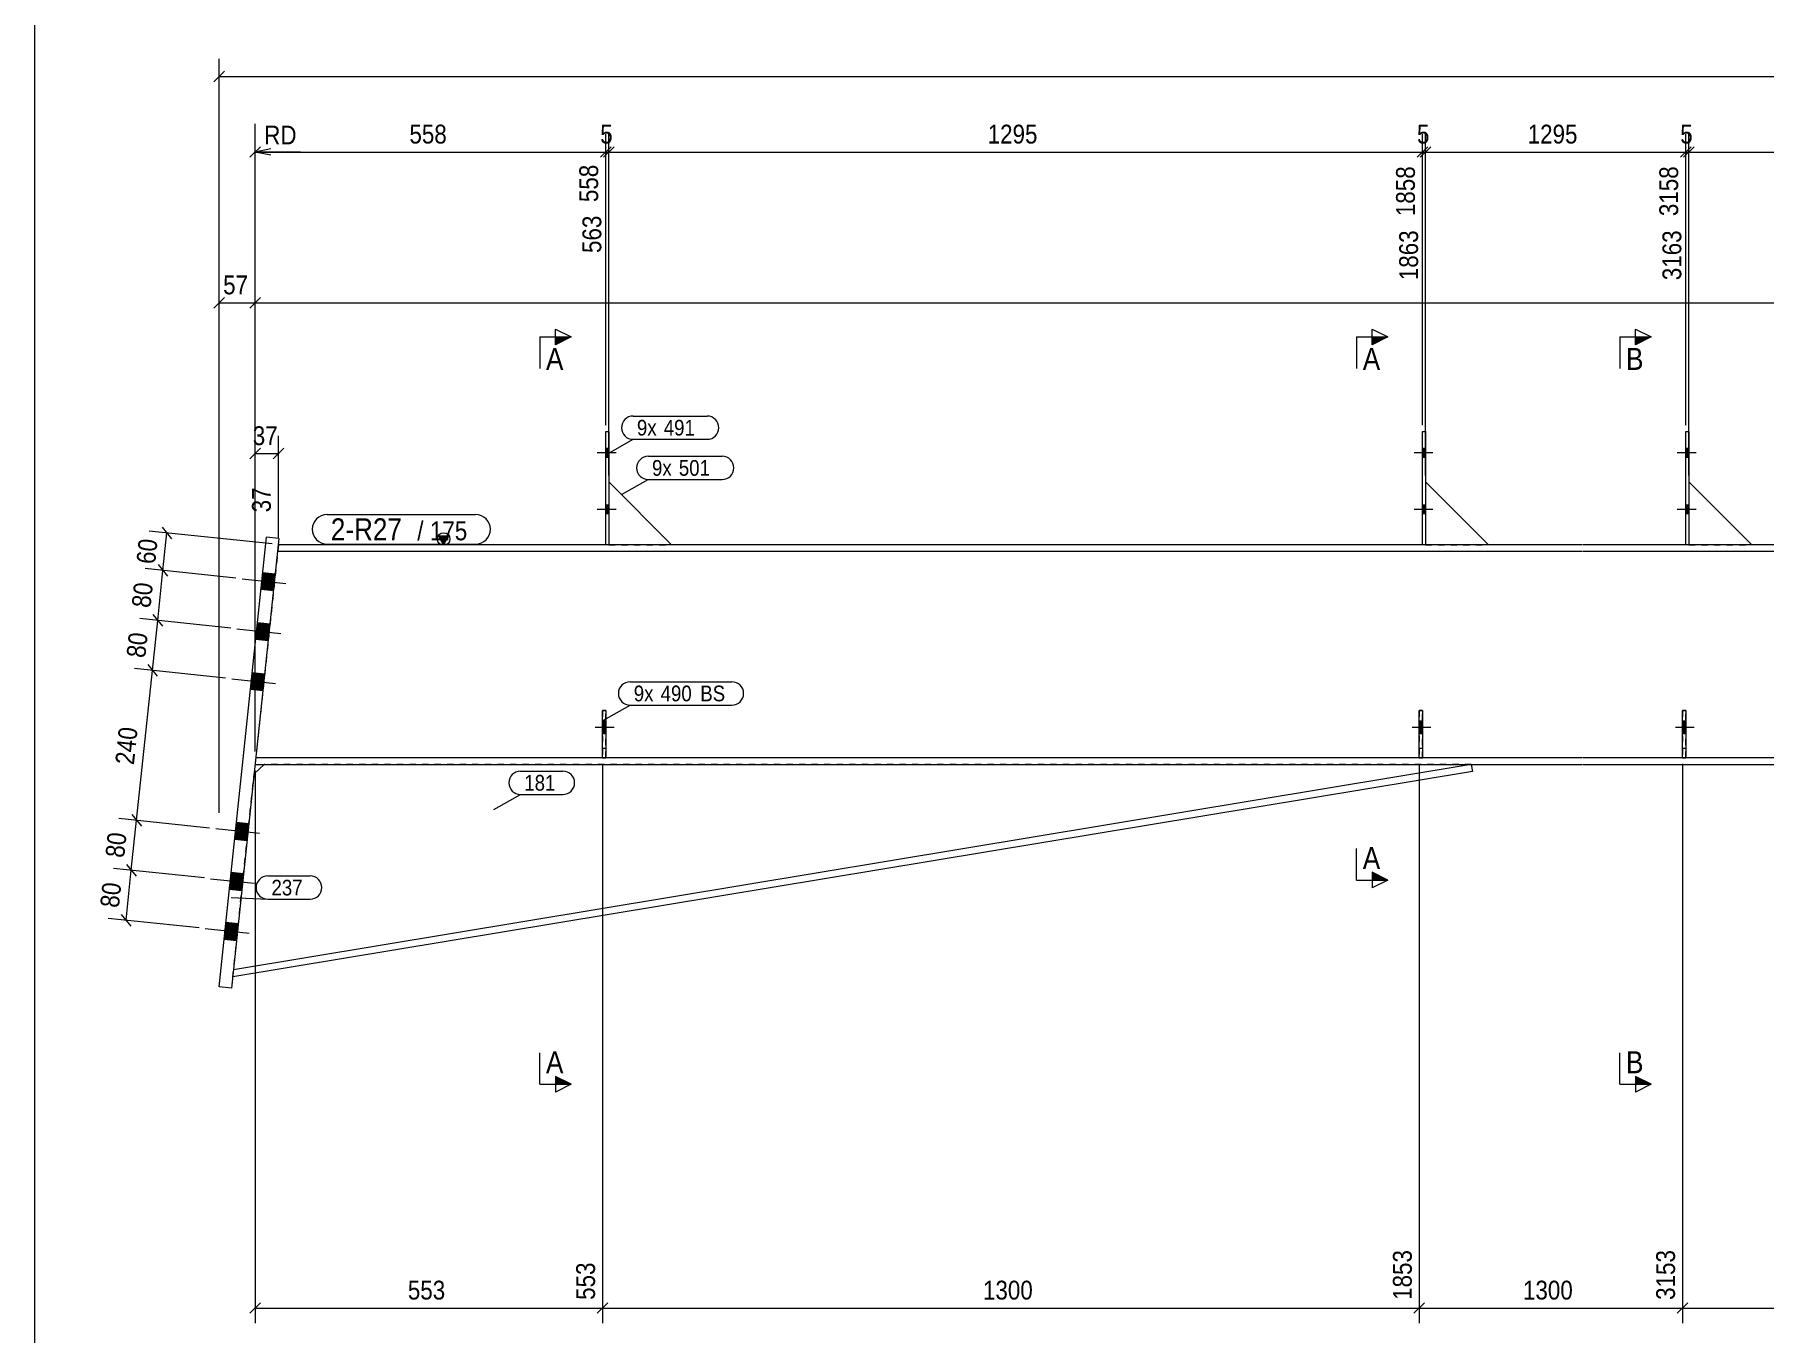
# Model space of a CAD drawing. Header units: millimetres. Extents: x 2 to 825, y 1 to 579.
# Drawn here: x 5 to 280.3, y 195.3 to 402 of the extents above; entities that cross this region are included whole.
import ezdxf

# ---------------------------------------------------------------- set-up
doc = ezdxf.new("R2010")
doc.units = ezdxf.units.MM
for name, pattern in [('XKITLINE00', [0]), ('XKITLINE01', [4, 1, -1, 1, -1]), ('XKITLINE02', [4, 2, -2])]:
    doc.linetypes.add(name, pattern=pattern)
for name, color, linetype, lineweight in [('Bolt', 3, 'Continuous', 0), ('Dimensions', 7, 'Continuous', 0), ('DrawingSheet', 5, 'Continuous', 0), ('Part', 2, 'Continuous', 0), ('PartMark', 7, 'Continuous', 0), ('Section', 6, 'Continuous', 0)]:
    doc.layers.add(name, color=color, linetype=linetype, lineweight=lineweight)
doc.styles.add('ARIAL', font='ARIAL.TTF')

# ---------------------------------------------------------------- blocks, each defined once
blk = doc.blocks.new('*A10')
at = {"layer": 'Bolt'}
for points in [[(43.03, 313.51), (41.04, 313.72), (41.32, 316.41), (43.31, 316.2)], [(43.03, 313.51), (41.04, 313.72), (41.32, 316.41), (43.31, 316.2)], [(42.19, 305.56), (40.2, 305.77), (40.48, 308.45), (42.47, 308.24)], [(42.19, 305.56), (40.2, 305.77), (40.48, 308.45), (42.47, 308.24)], [(41.35, 297.6), (39.36, 297.81), (39.64, 300.5), (41.63, 300.29)], [(41.35, 297.6), (39.36, 297.81), (39.64, 300.5), (41.63, 300.29)], [(38.83, 273.74), (36.84, 273.95), (37.12, 276.63), (39.11, 276.42)], [(38.83, 273.74), (36.84, 273.95), (37.12, 276.63), (39.11, 276.42)], [(37.99, 265.78), (36, 265.99), (36.28, 268.67), (38.27, 268.46)], [(37.99, 265.78), (36, 265.99), (36.28, 268.67), (38.27, 268.46)], [(37.15, 257.82), (35.16, 258.03), (35.45, 260.72), (37.43, 260.51)], [(37.15, 257.82), (35.16, 258.03), (35.45, 260.72), (37.43, 260.51)]]:
    blk.add_hatch(color=3, dxfattribs=at).paths.add_polyline_path(points, flags=17)
at = {"layer": 'Bolt', "color": 3, "linetype": 'XKITLINE00', "lineweight": 0}
for p, q in [((38.05, 315.4), (45.01, 314.66)), ((38.05, 315.4), (45.01, 314.66)), ((41.32, 316.41), (43.31, 316.2)), ((41.32, 316.41), (43.31, 316.2)), ((41.04, 313.72), (43.03, 313.51)), ((41.04, 313.72), (43.03, 313.51)), ((40.48, 308.45), (42.47, 308.24)), ((40.48, 308.45), (42.47, 308.24)), ((37.21, 307.44), (44.17, 306.71)), ((37.21, 307.44), (44.17, 306.71)), ((40.2, 305.77), (42.19, 305.56)), ((40.2, 305.77), (42.19, 305.56)), ((39.64, 300.5), (41.63, 300.29)), ((39.64, 300.5), (41.63, 300.29)), ((36.37, 299.49), (43.33, 298.75)), ((36.37, 299.49), (43.33, 298.75)), ((39.36, 297.81), (41.35, 297.6)), ((39.36, 297.81), (41.35, 297.6)), ((33.85, 275.62), (40.81, 274.88)), ((33.85, 275.62), (40.81, 274.88)), ((37.12, 276.63), (39.11, 276.42)), ((37.12, 276.63), (39.11, 276.42)), ((36.84, 273.95), (38.83, 273.74)), ((36.84, 273.95), (38.83, 273.74)), ((33.01, 267.66), (39.97, 266.93)), ((33.01, 267.66), (39.97, 266.93)), ((36.28, 268.67), (38.27, 268.46)), ((36.28, 268.67), (38.27, 268.46)), ((36, 265.99), (37.99, 265.78)), ((36, 265.99), (37.99, 265.78)), ((32.17, 259.71), (39.13, 258.97)), ((32.17, 259.71), (39.13, 258.97)), ((35.45, 260.72), (37.43, 260.51)), ((35.45, 260.72), (37.43, 260.51)), ((35.16, 258.03), (37.15, 257.82)), ((35.16, 258.03), (37.15, 257.82))]:
    blk.add_line(p, q, dxfattribs=at)
blk = doc.blocks.new('*A12')
at = {"layer": 'Part'}
blk.add_hatch(color=2, dxfattribs=at).paths.add_polyline_path([(69.3, 322.22), (70.9, 322.22), (70.1, 320.82)], flags=17)
at = {"layer": 'Part', "color": 2, "linetype": 'XKITLINE00', "lineweight": 0}
for p, q in [((70.1, 320.82), (69.3, 322.22)), ((69.3, 322.22), (70.9, 322.22)), ((70.9, 322.22), (70.1, 320.82)), ((251.4, 319.72), (43.68, 319.72)), ((251.4, 320.82), (43.8, 320.82)), ((293.3, 320.82), (251.5, 320.82)), ((293.3, 319.72), (251.5, 319.72)), ((251.4, 286.92), (40.22, 286.92)), ((293.3, 286.92), (251.5, 286.92)), ((40.1, 285.82), (251.4, 285.82)), ((251.5, 285.82), (293.3, 285.82))]:
    blk.add_line(p, q, dxfattribs=at)
at = {"layer": 'Part', "color": 7, "linetype": 'XKITLINE01', "lineweight": 0}
blk.add_line((43.8, 320.82), (40.1, 285.82), dxfattribs=at)
at = {"layer": 'Part', "color": 2, "linetype": 'XKITLINE00', "lineweight": 0}
blk.add_circle((70.1, 321.72), 1, dxfattribs=at)
blk = doc.blocks.new('*A13')
at = {"layer": 'Part', "color": 2, "linetype": 'XKITLINE00', "lineweight": 0}
for p, q in [((95.4, 286.92), (95.4, 294.42)), ((95.4, 294.42), (95.9, 294.42)), ((95.9, 294.42), (95.9, 286.92))]:
    blk.add_line(p, q, dxfattribs=at)
at = {"layer": 'Part', "color": 7, "linetype": 'XKITLINE01', "lineweight": 0}
for p, q in [((95.4, 288.42), (95.9, 288.42)), ((95.9, 286.92), (95.4, 286.92))]:
    blk.add_line(p, q, dxfattribs=at)
blk = doc.blocks.new('*A14')
at = {"layer": 'Part', "color": 2, "linetype": 'XKITLINE00', "lineweight": 0}
for p, q in [((225.4, 286.92), (225.4, 294.42)), ((225.4, 294.42), (225.9, 294.42)), ((225.9, 294.42), (225.9, 286.92))]:
    blk.add_line(p, q, dxfattribs=at)
at = {"layer": 'Part', "color": 7, "linetype": 'XKITLINE01', "lineweight": 0}
for p, q in [((225.4, 288.42), (225.9, 288.42)), ((225.9, 286.92), (225.4, 286.92))]:
    blk.add_line(p, q, dxfattribs=at)
blk = doc.blocks.new('*A15')
at = {"layer": 'Part', "color": 2, "linetype": 'XKITLINE00', "lineweight": 0}
for p, q in [((267.3, 286.92), (267.3, 294.42)), ((267.3, 294.42), (267.8, 294.42)), ((267.8, 294.42), (267.8, 286.92))]:
    blk.add_line(p, q, dxfattribs=at)
at = {"layer": 'Part', "color": 7, "linetype": 'XKITLINE01', "lineweight": 0}
for p, q in [((267.3, 288.42), (267.8, 288.42)), ((267.8, 286.92), (267.3, 286.92))]:
    blk.add_line(p, q, dxfattribs=at)
blk = doc.blocks.new('*A22')
at = {"layer": 'Part', "color": 7, "linetype": 'XKITLINE01', "lineweight": 0}
for p, q in [((95.4, 294.42), (95.4, 286.92)), ((95.9, 294.42), (95.4, 294.42)), ((95.9, 286.92), (95.9, 294.42)), ((95.4, 288.42), (95.9, 288.42)), ((95.4, 286.92), (95.9, 286.92))]:
    blk.add_line(p, q, dxfattribs=at)
blk = doc.blocks.new('*A23')
at = {"layer": 'Part', "color": 2, "linetype": 'XKITLINE00', "lineweight": 0}
blk.add_line((106.4, 320.82), (96.4, 330.82), dxfattribs=at)
at = {"layer": 'Part', "color": 7, "linetype": 'XKITLINE01', "lineweight": 0}
for p, q in [((96.4, 330.82), (96.4, 320.82)), ((96.4, 320.82), (106.4, 320.82))]:
    blk.add_line(p, q, dxfattribs=at)
blk = doc.blocks.new('*A24')
at = {"layer": 'Part', "color": 2, "linetype": 'XKITLINE00', "lineweight": 0}
for p, q in [((95.9, 320.82), (95.9, 338.82)), ((95.9, 338.82), (96.4, 338.82)), ((96.4, 338.82), (96.4, 320.82))]:
    blk.add_line(p, q, dxfattribs=at)
at = {"layer": 'Part', "color": 7, "linetype": 'XKITLINE01', "lineweight": 0}
blk.add_line((96.4, 320.82), (95.9, 320.82), dxfattribs=at)
blk = doc.blocks.new('*A25')
at = {"layer": 'Part', "color": 7, "linetype": 'XKITLINE01', "lineweight": 0}
for p, q in [((225.4, 294.42), (225.4, 286.92)), ((225.9, 294.42), (225.4, 294.42)), ((225.9, 286.92), (225.9, 294.42)), ((225.4, 288.42), (225.9, 288.42)), ((225.4, 286.92), (225.9, 286.92))]:
    blk.add_line(p, q, dxfattribs=at)
blk = doc.blocks.new('*A26')
at = {"layer": 'Part', "color": 2, "linetype": 'XKITLINE00', "lineweight": 0}
blk.add_line((236.4, 320.82), (226.4, 330.82), dxfattribs=at)
at = {"layer": 'Part', "color": 7, "linetype": 'XKITLINE01', "lineweight": 0}
for p, q in [((226.4, 330.82), (226.4, 320.82)), ((226.4, 320.82), (236.4, 320.82))]:
    blk.add_line(p, q, dxfattribs=at)
blk = doc.blocks.new('*A27')
at = {"layer": 'Part', "color": 2, "linetype": 'XKITLINE00', "lineweight": 0}
for p, q in [((225.9, 320.82), (225.9, 338.82)), ((225.9, 338.82), (226.4, 338.82)), ((226.4, 338.82), (226.4, 320.82))]:
    blk.add_line(p, q, dxfattribs=at)
at = {"layer": 'Part', "color": 7, "linetype": 'XKITLINE01', "lineweight": 0}
blk.add_line((226.4, 320.82), (225.9, 320.82), dxfattribs=at)
blk = doc.blocks.new('*A28')
at = {"layer": 'Part', "color": 7, "linetype": 'XKITLINE01', "lineweight": 0}
for p, q in [((267.3, 294.42), (267.3, 286.92)), ((267.8, 294.42), (267.3, 294.42)), ((267.8, 286.92), (267.8, 294.42)), ((267.3, 288.42), (267.8, 288.42)), ((267.3, 286.92), (267.8, 286.92))]:
    blk.add_line(p, q, dxfattribs=at)
blk = doc.blocks.new('*A29')
at = {"layer": 'Part', "color": 2, "linetype": 'XKITLINE00', "lineweight": 0}
blk.add_line((278.3, 320.82), (268.3, 330.82), dxfattribs=at)
at = {"layer": 'Part', "color": 7, "linetype": 'XKITLINE01', "lineweight": 0}
for p, q in [((268.3, 330.82), (268.3, 320.82)), ((268.3, 320.82), (278.3, 320.82))]:
    blk.add_line(p, q, dxfattribs=at)
blk = doc.blocks.new('*A30')
at = {"layer": 'Part', "color": 2, "linetype": 'XKITLINE00', "lineweight": 0}
for p, q in [((267.8, 320.82), (267.8, 338.82)), ((267.8, 338.82), (268.3, 338.82)), ((268.3, 338.82), (268.3, 320.82))]:
    blk.add_line(p, q, dxfattribs=at)
at = {"layer": 'Part', "color": 7, "linetype": 'XKITLINE01', "lineweight": 0}
blk.add_line((268.3, 320.82), (267.8, 320.82), dxfattribs=at)
blk = doc.blocks.new('*A49')
at = {"layer": 'Part', "color": 2, "linetype": 'XKITLINE00', "lineweight": 0}
for p, q in [((34.36, 250.43), (41.91, 322.03)), ((43.9, 321.82), (36.35, 250.22)), ((43.9, 321.82), (41.91, 322.03)), ((36.35, 250.22), (34.36, 250.43))]:
    blk.add_line(p, q, dxfattribs=at)
blk = doc.blocks.new('*A50')
at = {"layer": 'Part', "color": 2, "linetype": 'XKITLINE00', "lineweight": 0}
for p, q in [((233.85, 284.74), (36.54, 252.01)), ((233.67, 285.82), (36.66, 253.15)), ((39.95, 284.37), (41.56, 285.82)), ((233.67, 285.82), (233.85, 284.74))]:
    blk.add_line(p, q, dxfattribs=at)
at = {"layer": 'Part', "color": 7, "linetype": 'XKITLINE01', "lineweight": 0}
for p, q in [((36.54, 252.01), (39.95, 284.37)), ((233.67, 285.82), (41.56, 285.82))]:
    blk.add_line(p, q, dxfattribs=at)
blk = doc.blocks.new('*A53')
at = {"layer": 'Bolt'}
blk.add_hatch(color=3, dxfattribs=at).paths.add_polyline_path([(95.9, 290.74), (95.4, 290.74), (95.4, 292.71), (95.9, 292.71)], flags=17)
at = {"layer": 'Bolt', "color": 3, "linetype": 'XKITLINE00', "lineweight": 0}
for p, q in [((95.9, 292.71), (95.4, 292.71)), ((97.25, 291.72), (94.25, 291.72)), ((95.9, 290.74), (95.4, 290.74))]:
    blk.add_line(p, q, dxfattribs=at)
blk = doc.blocks.new('*A54')
at = {"layer": 'Bolt'}
blk.add_hatch(color=3, dxfattribs=at).paths.add_polyline_path([(225.9, 290.74), (225.4, 290.74), (225.4, 292.71), (225.9, 292.71)], flags=17)
at = {"layer": 'Bolt', "color": 3, "linetype": 'XKITLINE00', "lineweight": 0}
for p, q in [((225.9, 292.71), (225.4, 292.71)), ((227.25, 291.72), (224.25, 291.72)), ((225.9, 290.74), (225.4, 290.74))]:
    blk.add_line(p, q, dxfattribs=at)
blk = doc.blocks.new('*A55')
at = {"layer": 'Bolt'}
blk.add_hatch(color=3, dxfattribs=at).paths.add_polyline_path([(267.8, 290.74), (267.3, 290.74), (267.3, 292.71), (267.8, 292.71)], flags=17)
at = {"layer": 'Bolt', "color": 3, "linetype": 'XKITLINE00', "lineweight": 0}
for p, q in [((267.8, 292.71), (267.3, 292.71)), ((269.15, 291.72), (266.15, 291.72)), ((267.8, 290.74), (267.3, 290.74))]:
    blk.add_line(p, q, dxfattribs=at)
blk = doc.blocks.new('*A62')
at = {"layer": 'Bolt', "color": 3, "linetype": 'XKITLINE02', "lineweight": 0}
for p, q in [((95.9, 292.71), (95.4, 292.71)), ((97.25, 291.72), (94.25, 291.72)), ((95.9, 290.74), (95.4, 290.74))]:
    blk.add_line(p, q, dxfattribs=at)
blk = doc.blocks.new('*A63')
at = {"layer": 'Bolt'}
for points in [[(95.9, 336.12), (96.4, 336.12), (96.4, 334.72), (95.9, 334.72)], [(95.9, 336.12), (96.4, 336.12), (96.4, 334.72), (95.9, 334.72)], [(95.9, 327.12), (96.4, 327.12), (96.4, 325.72), (95.9, 325.72)], [(95.9, 327.12), (96.4, 327.12), (96.4, 325.72), (95.9, 325.72)]]:
    blk.add_hatch(color=3, dxfattribs=at).paths.add_polyline_path(points, flags=17)
at = {"layer": 'Bolt', "color": 3, "linetype": 'XKITLINE00', "lineweight": 0}
for p, q in [((96.4, 336.12), (95.9, 336.12)), ((96.4, 336.12), (95.9, 336.12)), ((97.56, 335.42), (94.56, 335.42)), ((97.56, 335.42), (94.56, 335.42)), ((96.4, 334.72), (95.9, 334.72)), ((96.4, 334.72), (95.9, 334.72)), ((97.56, 326.42), (94.56, 326.42)), ((97.56, 326.42), (94.56, 326.42)), ((96.4, 327.12), (95.9, 327.12)), ((96.4, 327.12), (95.9, 327.12)), ((96.4, 325.72), (95.9, 325.72)), ((96.4, 325.72), (95.9, 325.72))]:
    blk.add_line(p, q, dxfattribs=at)
blk = doc.blocks.new('*A64')
at = {"layer": 'Bolt', "color": 3, "linetype": 'XKITLINE02', "lineweight": 0}
for p, q in [((225.9, 292.71), (225.4, 292.71)), ((227.25, 291.72), (224.25, 291.72)), ((225.9, 290.74), (225.4, 290.74))]:
    blk.add_line(p, q, dxfattribs=at)
blk = doc.blocks.new('*A65')
at = {"layer": 'Bolt'}
for points in [[(225.9, 336.12), (226.4, 336.12), (226.4, 334.72), (225.9, 334.72)], [(225.9, 336.12), (226.4, 336.12), (226.4, 334.72), (225.9, 334.72)], [(225.9, 327.12), (226.4, 327.12), (226.4, 325.72), (225.9, 325.72)], [(225.9, 327.12), (226.4, 327.12), (226.4, 325.72), (225.9, 325.72)]]:
    blk.add_hatch(color=3, dxfattribs=at).paths.add_polyline_path(points, flags=17)
at = {"layer": 'Bolt', "color": 3, "linetype": 'XKITLINE00', "lineweight": 0}
for p, q in [((226.4, 336.12), (225.9, 336.12)), ((226.4, 336.12), (225.9, 336.12)), ((227.56, 335.42), (224.56, 335.42)), ((227.56, 335.42), (224.56, 335.42)), ((226.4, 334.72), (225.9, 334.72)), ((226.4, 334.72), (225.9, 334.72)), ((227.56, 326.42), (224.56, 326.42)), ((227.56, 326.42), (224.56, 326.42)), ((226.4, 327.12), (225.9, 327.12)), ((226.4, 327.12), (225.9, 327.12)), ((226.4, 325.72), (225.9, 325.72)), ((226.4, 325.72), (225.9, 325.72))]:
    blk.add_line(p, q, dxfattribs=at)
blk = doc.blocks.new('*A66')
at = {"layer": 'Bolt', "color": 3, "linetype": 'XKITLINE02', "lineweight": 0}
for p, q in [((267.8, 292.71), (267.3, 292.71)), ((269.15, 291.72), (266.15, 291.72)), ((267.8, 290.74), (267.3, 290.74))]:
    blk.add_line(p, q, dxfattribs=at)
blk = doc.blocks.new('*A67')
at = {"layer": 'Bolt'}
for points in [[(267.8, 336.12), (268.3, 336.12), (268.3, 334.72), (267.8, 334.72)], [(267.8, 336.12), (268.3, 336.12), (268.3, 334.72), (267.8, 334.72)], [(267.8, 327.12), (268.3, 327.12), (268.3, 325.72), (267.8, 325.72)], [(267.8, 327.12), (268.3, 327.12), (268.3, 325.72), (267.8, 325.72)]]:
    blk.add_hatch(color=3, dxfattribs=at).paths.add_polyline_path(points, flags=17)
at = {"layer": 'Bolt', "color": 3, "linetype": 'XKITLINE00', "lineweight": 0}
for p, q in [((268.3, 336.12), (267.8, 336.12)), ((268.3, 336.12), (267.8, 336.12)), ((269.46, 335.42), (266.46, 335.42)), ((269.46, 335.42), (266.46, 335.42)), ((268.3, 334.72), (267.8, 334.72)), ((268.3, 334.72), (267.8, 334.72)), ((269.46, 326.42), (266.46, 326.42)), ((269.46, 326.42), (266.46, 326.42)), ((268.3, 327.12), (267.8, 327.12)), ((268.3, 327.12), (267.8, 327.12)), ((268.3, 325.72), (267.8, 325.72)), ((268.3, 325.72), (267.8, 325.72))]:
    blk.add_line(p, q, dxfattribs=at)
blk = doc.blocks.new('*A171')
at = {"layer": 'DrawingSheet', "color": 5, "linetype": 'XKITLINE00', "lineweight": 0}
blk.add_line((5, 579), (5, 5), dxfattribs=at)
blk = doc.blocks.new('*A179')
at = {"layer": 'Dimensions', "color": 7, "linetype": 'XKITLINE00', "lineweight": 0}
for p, q in [((34.36, 278.12), (34.36, 398.17)), ((35.21, 396.17), (33.51, 394.48)), ((34.36, 395.32), (682.66, 395.32))]:
    blk.add_line(p, q, dxfattribs=at)
at = {"layer": 'Dimensions', "color": 3}
blk.add_point((34.36, 395.32), dxfattribs=at)
blk = doc.blocks.new('*A180')
at = {"layer": 'Dimensions', "color": 7, "linetype": 'XKITLINE00', "lineweight": 0}
for p, q in [((40.1, 287.92), (40.1, 362.17)), ((40.95, 360.17), (39.26, 358.48)), ((40.1, 359.32), (680.56, 359.32))]:
    blk.add_line(p, q, dxfattribs=at)
at = {"layer": 'Dimensions', "color": 3}
blk.add_point((40.1, 359.32), dxfattribs=at)
blk = doc.blocks.new('*A185')
at = {"layer": 'Dimensions', "color": 7, "linetype": 'XKITLINE00', "lineweight": 0}
for p, q in [((34.36, 278.12), (34.36, 362.17)), ((40.1, 287.92), (40.1, 362.17)), ((35.21, 360.17), (33.51, 358.48)), ((34.36, 359.32), (40.1, 359.32)), ((40.95, 360.17), (39.26, 358.48))]:
    blk.add_line(p, q, dxfattribs=at)
at = {"layer": 'Dimensions', "color": 3}
for p in [(34.36, 359.32), (40.1, 359.32)]:
    blk.add_point(p, dxfattribs=at)
at = {"layer": 'Dimensions', "color": 3, "style": 'ARIAL', "width": 0.85}
blk.add_text('57', height=3, dxfattribs=at).set_placement((35.01, 360.67))
blk = doc.blocks.new('*A190')
at = {"layer": 'Dimensions', "color": 7, "linetype": 'XKITLINE00', "lineweight": 0}
for p, q in [((19.64, 269.93), (21.15, 268.06)), ((32.02, 267.77), (17.56, 269.29)), ((19.56, 261.04), (20.39, 268.99)), ((18.8, 261.97), (20.31, 260.1)), ((31.18, 259.81), (16.72, 261.34))]:
    blk.add_line(p, q, dxfattribs=at)
at = {"layer": 'Dimensions', "color": 3}
for p in [(20.39, 268.99), (19.56, 261.04)]:
    blk.add_point(p, dxfattribs=at)
at = {"layer": 'Dimensions', "color": 3, "style": 'ARIAL', "width": 0.85}
blk.add_text('80', height=3, rotation=83.9784, dxfattribs=at).set_placement((18.4, 262.94))
blk = doc.blocks.new('*A191')
at = {"layer": 'Dimensions', "color": 7, "linetype": 'XKITLINE00', "lineweight": 0}
for p, q in [((32.86, 275.72), (18.4, 277.25)), ((20.39, 268.99), (21.23, 276.95)), ((20.48, 277.88), (21.99, 276.02)), ((19.64, 269.93), (21.15, 268.06)), ((32.02, 267.77), (17.56, 269.29))]:
    blk.add_line(p, q, dxfattribs=at)
at = {"layer": 'Dimensions', "color": 3}
for p in [(21.23, 276.95), (20.39, 268.99)]:
    blk.add_point(p, dxfattribs=at)
at = {"layer": 'Dimensions', "color": 3, "style": 'ARIAL', "width": 0.85}
blk.add_text('80', height=3, rotation=83.9784, dxfattribs=at).set_placement((19.24, 270.9))
blk = doc.blocks.new('*A192')
at = {"layer": 'Dimensions', "color": 7, "linetype": 'XKITLINE00', "lineweight": 0}
for p, q in [((35.37, 299.59), (20.92, 301.12)), ((21.23, 276.95), (23.75, 300.82)), ((23, 301.75), (24.51, 299.88)), ((32.86, 275.72), (18.4, 277.25)), ((20.48, 277.88), (21.99, 276.02))]:
    blk.add_line(p, q, dxfattribs=at)
at = {"layer": 'Dimensions', "color": 3}
for p in [(23.75, 300.82), (21.23, 276.95)]:
    blk.add_point(p, dxfattribs=at)
at = {"layer": 'Dimensions', "color": 3, "style": 'ARIAL', "width": 0.85}
blk.add_text('240', height=3, rotation=83.9784, dxfattribs=at).set_placement((20.8, 285.7))
blk = doc.blocks.new('*A193')
at = {"layer": 'Dimensions', "color": 7, "linetype": 'XKITLINE00', "lineweight": 0}
for p, q in [((36.21, 307.55), (21.76, 309.07)), ((23.75, 300.82), (24.59, 308.77)), ((23.84, 309.71), (25.35, 307.84)), ((35.37, 299.59), (20.92, 301.12)), ((23, 301.75), (24.51, 299.88))]:
    blk.add_line(p, q, dxfattribs=at)
at = {"layer": 'Dimensions', "color": 3}
for p in [(24.59, 308.77), (23.75, 300.82)]:
    blk.add_point(p, dxfattribs=at)
at = {"layer": 'Dimensions', "color": 3, "style": 'ARIAL', "width": 0.85}
blk.add_text('80', height=3, rotation=83.9784, dxfattribs=at).set_placement((22.6, 302.72))
blk = doc.blocks.new('*A194')
at = {"layer": 'Dimensions', "color": 7, "linetype": 'XKITLINE00', "lineweight": 0}
for p, q in [((37.05, 315.5), (22.6, 317.03)), ((24.59, 308.77), (25.43, 316.73)), ((24.68, 317.66), (26.18, 315.8)), ((36.21, 307.55), (21.76, 309.07)), ((23.84, 309.71), (25.35, 307.84))]:
    blk.add_line(p, q, dxfattribs=at)
at = {"layer": 'Dimensions', "color": 3}
for p in [(25.43, 316.73), (24.59, 308.77)]:
    blk.add_point(p, dxfattribs=at)
at = {"layer": 'Dimensions', "color": 3, "style": 'ARIAL', "width": 0.85}
blk.add_text('80', height=3, rotation=83.9784, dxfattribs=at).set_placement((23.43, 310.68))
blk = doc.blocks.new('*A195')
at = {"layer": 'Dimensions', "color": 7, "linetype": 'XKITLINE00', "lineweight": 0}
for p, q in [((42.8, 320.93), (23.23, 322.99)), ((25.3, 323.63), (26.81, 321.76)), ((25.43, 316.73), (26.06, 322.69)), ((37.05, 315.5), (22.6, 317.03)), ((24.68, 317.66), (26.18, 315.8))]:
    blk.add_line(p, q, dxfattribs=at)
at = {"layer": 'Dimensions', "color": 3}
for p in [(26.06, 322.69), (25.43, 316.73)]:
    blk.add_point(p, dxfattribs=at)
at = {"layer": 'Dimensions', "color": 3, "style": 'ARIAL', "width": 0.85}
blk.add_text('60', height=3, rotation=83.9784, dxfattribs=at).set_placement((24.17, 317.64))
blk = doc.blocks.new('*A196')
at = {"layer": 'Dimensions', "color": 7, "linetype": 'XKITLINE00', "lineweight": 0}
for p, q in [((40.95, 336.17), (39.26, 334.48)), ((40.1, 287.92), (40.1, 338.17)), ((44.65, 336.17), (42.95, 334.48)), ((43.8, 321.82), (43.8, 338.17)), ((40.1, 335.32), (43.8, 335.32))]:
    blk.add_line(p, q, dxfattribs=at)
at = {"layer": 'Dimensions', "color": 3}
for p in [(40.1, 335.32), (43.8, 335.32)]:
    blk.add_point(p, dxfattribs=at)
at = {"layer": 'Dimensions', "color": 3, "style": 'ARIAL', "width": 0.85}
blk.add_text('37', height=3, dxfattribs=at).set_placement((39.73, 336.67))
blk.add_text('37', height=3, rotation=90.0002, dxfattribs=at).set_placement((42.6, 325.97))
blk = doc.blocks.new('*A197')
at = {"layer": 'PartMark', "color": 7, "linetype": 'XKITLINE00', "lineweight": 0}
for p, q in [((42.1, 268.09), (48.87, 268.09)), ((36.31, 264.68), (42.1, 264.39)), ((42.1, 264.39), (48.87, 264.39))]:
    blk.add_line(p, q, dxfattribs=at)
for centre, start, end in [((42.1, 266.24), 90, 270), ((48.87, 266.24), 270, 90)]:
    blk.add_arc(centre, 1.85, start, end, dxfattribs=at)
at = {"layer": 'PartMark', "color": 3, "style": 'ARIAL', "width": 0.85}
blk.add_text('237', height=2.5, dxfattribs=at).set_placement((42.7, 264.99))
blk = doc.blocks.new('*A198')
at = {"layer": 'PartMark', "color": 7, "linetype": 'XKITLINE00', "lineweight": 0}
for p, q in [((82.34, 284.77), (89.1, 284.77)), ((78.1, 278.68), (82.34, 281.07)), ((82.34, 281.07), (89.1, 281.07))]:
    blk.add_line(p, q, dxfattribs=at)
for centre, start, end in [((82.34, 282.92), 90, 270), ((89.1, 282.92), 270, 90)]:
    blk.add_arc(centre, 1.85, start, end, dxfattribs=at)
at = {"layer": 'PartMark', "color": 3, "style": 'ARIAL', "width": 0.85}
blk.add_text('181', height=2.5, dxfattribs=at).set_placement((82.94, 281.67))
blk = doc.blocks.new('*A201')
at = {"layer": 'PartMark', "color": 7, "linetype": 'XKITLINE00', "lineweight": 0}
for p, q in [((51.55, 325.62), (75.2, 325.62)), ((51.55, 320.92), (75.2, 320.92))]:
    blk.add_line(p, q, dxfattribs=at)
for centre, start, end in [((51.55, 323.27), 90, 270), ((75.2, 323.27), 270, 90)]:
    blk.add_arc(centre, 2.35, start, end, dxfattribs=at)
at = {"layer": 'PartMark', "color": 1, "style": 'ARIAL', "width": 0.85}
blk.add_text('2-R27', height=3.5, dxfattribs=at).set_placement((52.15, 321.52))
at = {"layer": 'PartMark', "color": 3, "style": 'ARIAL', "width": 0.85}
for s, p in [('/', (65.91, 321.52)), ('175', (67.92, 321.52))]:
    blk.add_text(s, height=3, dxfattribs=at).set_placement(p)
blk = doc.blocks.new('*A202')
at = {"layer": 'PartMark', "color": 7, "linetype": 'XKITLINE00', "lineweight": 0}
for p, q in [((102.67, 334.89), (114.45, 334.89)), ((98.43, 328.79), (102.67, 331.19)), ((102.67, 331.19), (114.45, 331.19))]:
    blk.add_line(p, q, dxfattribs=at)
for centre, start, end in [((102.67, 333.04), 90, 270), ((114.45, 333.04), 270, 90)]:
    blk.add_arc(centre, 1.85, start, end, dxfattribs=at)
at = {"layer": 'PartMark', "color": 3, "style": 'ARIAL', "width": 0.85}
for s, p in [('9x', (103.27, 331.79)), ('501', (107.54, 331.79))]:
    blk.add_text(s, height=2.5, dxfattribs=at).set_placement(p)
blk = doc.blocks.new('*A203')
at = {"layer": 'PartMark', "color": 7, "linetype": 'XKITLINE00', "lineweight": 0}
for p, q in [((100.27, 341.29), (112.05, 341.29)), ((96.03, 335.19), (100.27, 337.59)), ((100.27, 337.59), (112.05, 337.59))]:
    blk.add_line(p, q, dxfattribs=at)
for centre, start, end in [((100.27, 339.44), 90, 270), ((112.05, 339.44), 270, 90)]:
    blk.add_arc(centre, 1.85, start, end, dxfattribs=at)
at = {"layer": 'PartMark', "color": 3, "style": 'ARIAL', "width": 0.85}
for s, p in [('9x', (100.87, 338.19)), ('491', (105.14, 338.19))]:
    blk.add_text(s, height=2.5, dxfattribs=at).set_placement(p)
blk = doc.blocks.new('*A204')
at = {"layer": 'PartMark', "color": 7, "linetype": 'XKITLINE00', "lineweight": 0}
for p, q in [((99.77, 298.99), (116, 298.99)), ((95.53, 292.89), (99.77, 295.29)), ((99.77, 295.29), (116, 295.29))]:
    blk.add_line(p, q, dxfattribs=at)
for centre, start, end in [((99.77, 297.14), 90, 270), ((116, 297.14), 270, 90)]:
    blk.add_arc(centre, 1.85, start, end, dxfattribs=at)
at = {"layer": 'PartMark', "color": 3, "style": 'ARIAL', "width": 0.85}
for s, p in [('9x', (100.37, 295.89)), ('490', (104.64, 295.89)), ('BS', (110.95, 295.89))]:
    blk.add_text(s, height=2.5, dxfattribs=at).set_placement(p)
blk = doc.blocks.new('*A205')
at = {"layer": 'Section'}
for points in [[(259.8, 353.89), (262.3, 353.89), (259.8, 352.64)], [(259.8, 236.19), (262.3, 234.94), (259.8, 234.94)]]:
    blk.add_hatch(color=3, dxfattribs=at).paths.add_polyline_path(points, flags=17)
at = {"layer": 'Section', "color": 1, "linetype": 'XKITLINE00', "lineweight": 0}
for p, q in [((257.3, 353.89), (257.3, 348.89)), ((257.3, 353.89), (262.3, 353.89)), ((257.3, 234.94), (257.3, 239.94)), ((257.3, 234.94), (262.3, 234.94))]:
    blk.add_line(p, q, dxfattribs=at)
at = {"layer": 'Section', "color": 3, "linetype": 'XKITLINE00', "lineweight": 0}
for p, q in [((259.8, 352.64), (259.8, 355.14)), ((259.8, 355.14), (262.3, 353.89)), ((262.3, 353.89), (259.8, 352.64)), ((262.3, 234.94), (259.8, 236.19)), ((259.8, 236.19), (259.8, 233.69)), ((262.3, 234.94), (259.8, 233.69))]:
    blk.add_line(p, q, dxfattribs=at)
at = {"layer": 'Section', "color": 7, "style": 'ARIAL', "width": 0.85}
for p in [(258.3, 348.64), (258.3, 236.69)]:
    blk.add_text('B', height=3.5, dxfattribs=at).set_placement(p)
blk = doc.blocks.new('*A206')
at = {"layer": 'Section'}
for points in [[(87.9, 353.89), (90.4, 353.89), (87.9, 352.64)], [(87.9, 236.19), (90.4, 234.94), (87.9, 234.94)]]:
    blk.add_hatch(color=3, dxfattribs=at).paths.add_polyline_path(points, flags=17)
at = {"layer": 'Section', "color": 1, "linetype": 'XKITLINE00', "lineweight": 0}
for p, q in [((85.4, 353.89), (85.4, 348.89)), ((85.4, 353.89), (90.4, 353.89)), ((85.4, 234.94), (85.4, 239.94)), ((85.4, 234.94), (90.4, 234.94))]:
    blk.add_line(p, q, dxfattribs=at)
at = {"layer": 'Section', "color": 3, "linetype": 'XKITLINE00', "lineweight": 0}
for p, q in [((87.9, 352.64), (87.9, 355.14)), ((87.9, 355.14), (90.4, 353.89)), ((90.4, 353.89), (87.9, 352.64)), ((90.4, 234.94), (87.9, 236.19)), ((87.9, 236.19), (87.9, 233.69)), ((90.4, 234.94), (87.9, 233.69))]:
    blk.add_line(p, q, dxfattribs=at)
at = {"layer": 'Section', "color": 7, "style": 'ARIAL', "width": 0.85}
for p in [(86.4, 348.64), (86.4, 236.69)]:
    blk.add_text('A', height=3.5, dxfattribs=at).set_placement(p)
blk = doc.blocks.new('*A207')
at = {"layer": 'Section'}
for points in [[(217.9, 353.89), (220.4, 353.89), (217.9, 352.64)], [(217.9, 268.69), (220.4, 267.44), (217.9, 267.44)]]:
    blk.add_hatch(color=3, dxfattribs=at).paths.add_polyline_path(points, flags=17)
at = {"layer": 'Section', "color": 1, "linetype": 'XKITLINE00', "lineweight": 0}
for p, q in [((215.4, 353.89), (215.4, 348.89)), ((215.4, 353.89), (220.4, 353.89)), ((215.4, 267.44), (215.4, 272.44)), ((215.4, 267.44), (220.4, 267.44))]:
    blk.add_line(p, q, dxfattribs=at)
at = {"layer": 'Section', "color": 3, "linetype": 'XKITLINE00', "lineweight": 0}
for p, q in [((217.9, 352.64), (217.9, 355.14)), ((217.9, 355.14), (220.4, 353.89)), ((220.4, 353.89), (217.9, 352.64)), ((220.4, 267.44), (217.9, 268.69)), ((217.9, 268.69), (217.9, 266.19)), ((220.4, 267.44), (217.9, 266.19))]:
    blk.add_line(p, q, dxfattribs=at)
at = {"layer": 'Section', "color": 7, "style": 'ARIAL', "width": 0.85}
for p in [(216.4, 348.64), (216.4, 269.19)]:
    blk.add_text('A', height=3.5, dxfattribs=at).set_placement(p)
blk = doc.blocks.new('*A214')
at = {"layer": 'Dimensions', "color": 7, "linetype": 'XKITLINE00', "lineweight": 0}
for p, q in [((40.1, 284.82), (40.1, 196.92)), ((95.4, 285.92), (95.4, 196.92)), ((40.95, 200.17), (39.26, 198.48)), ((40.1, 199.32), (95.4, 199.32)), ((96.25, 200.17), (94.55, 198.48))]:
    blk.add_line(p, q, dxfattribs=at)
at = {"layer": 'Dimensions', "color": 3}
for p in [(40.1, 199.32), (95.4, 199.32)]:
    blk.add_point(p, dxfattribs=at)
at = {"layer": 'Dimensions', "color": 3, "style": 'ARIAL', "width": 0.85}
blk.add_text('553', height=3, rotation=90.0002, dxfattribs=at).set_placement((94.2, 200.62))
blk.add_text('553', height=3, dxfattribs=at).set_placement((64.41, 200.67))
blk = doc.blocks.new('*A215')
at = {"layer": 'Dimensions', "color": 7, "linetype": 'XKITLINE00', "lineweight": 0}
for p, q in [((95.4, 285.92), (95.4, 196.92)), ((225.4, 285.92), (225.4, 196.92)), ((96.25, 200.17), (94.55, 198.48)), ((95.4, 199.32), (225.4, 199.32)), ((226.25, 200.17), (224.55, 198.48))]:
    blk.add_line(p, q, dxfattribs=at)
at = {"layer": 'Dimensions', "color": 3}
for p in [(95.4, 199.32), (225.4, 199.32)]:
    blk.add_point(p, dxfattribs=at)
at = {"layer": 'Dimensions', "color": 3, "style": 'ARIAL', "width": 0.85}
blk.add_text('1853', height=3, rotation=90.0002, dxfattribs=at).set_placement((224.2, 200.62))
blk.add_text('1300', height=3, dxfattribs=at).set_placement((155.95, 200.67))
blk = doc.blocks.new('*A216')
at = {"layer": 'Dimensions', "color": 7, "linetype": 'XKITLINE00', "lineweight": 0}
for p, q in [((225.4, 285.92), (225.4, 196.92)), ((267.3, 285.92), (267.3, 196.92)), ((226.25, 200.17), (224.55, 198.48)), ((225.4, 199.32), (267.3, 199.32)), ((268.15, 200.17), (266.45, 198.48))]:
    blk.add_line(p, q, dxfattribs=at)
at = {"layer": 'Dimensions', "color": 3}
for p in [(225.4, 199.32), (267.3, 199.32)]:
    blk.add_point(p, dxfattribs=at)
at = {"layer": 'Dimensions', "color": 3, "style": 'ARIAL', "width": 0.85}
blk.add_text('3153', height=3, rotation=90.0002, dxfattribs=at).set_placement((266.1, 200.62))
blk.add_text('1300', height=3, dxfattribs=at).set_placement((241.9, 200.67))
blk = doc.blocks.new('*A217')
at = {"layer": 'Dimensions', "color": 7, "linetype": 'XKITLINE00', "lineweight": 0}
for p, q in [((267.3, 285.92), (267.3, 196.92)), ((309.2, 285.92), (309.2, 196.92)), ((268.15, 200.17), (266.45, 198.48)), ((267.3, 199.32), (309.2, 199.32)), ((310.05, 200.17), (308.35, 198.48))]:
    blk.add_line(p, q, dxfattribs=at)
at = {"layer": 'Dimensions', "color": 3}
for p in [(267.3, 199.32), (309.2, 199.32)]:
    blk.add_point(p, dxfattribs=at)
at = {"layer": 'Dimensions', "color": 3, "style": 'ARIAL', "width": 0.85}
blk.add_text('4453', height=3, rotation=90.0002, dxfattribs=at).set_placement((308, 200.62))
blk.add_text('1300', height=3, dxfattribs=at).set_placement((283.8, 200.67))
blk = doc.blocks.new('*A223')
at = {"layer": 'Dimensions', "color": 7, "linetype": 'XKITLINE00', "lineweight": 0}
for p, q in [((40.1, 287.92), (40.1, 387.82)), ((40.1, 287.92), (40.1, 386.17)), ((95.9, 339.82), (95.9, 386.17)), ((40.95, 384.17), (39.26, 382.48)), ((42.6, 383.82), (40.1, 383.32)), ((40.1, 383.32), (95.9, 383.32)), ((42.6, 382.82), (40.1, 383.32)), ((47.33, 383.32), (40.1, 383.32)), ((96.75, 384.17), (95.05, 382.48))]:
    blk.add_line(p, q, dxfattribs=at)
at = {"layer": 'Dimensions', "color": 3}
for p in [(40.1, 383.32), (95.9, 383.32)]:
    blk.add_point(p, dxfattribs=at)
at = {"layer": 'Dimensions', "color": 7}
blk.add_point((40.1, 383.32), dxfattribs=at)
at = {"layer": 'Dimensions', "color": 3, "style": 'ARIAL', "width": 0.85}
for s, p in [('RD', (41.55, 384.52)), ('558', (64.66, 384.67))]:
    blk.add_text(s, height=3, dxfattribs=at).set_placement(p)
blk.add_text('558', height=3, rotation=90.0002, dxfattribs=at).set_placement((94.7, 375.35))
blk = doc.blocks.new('*A224')
at = {"layer": 'Dimensions', "color": 7, "linetype": 'XKITLINE00', "lineweight": 0}
for p, q in [((95.9, 339.82), (95.9, 386.17)), ((96.4, 331.82), (96.4, 386.17)), ((96.75, 384.17), (95.05, 382.48)), ((97.25, 384.17), (95.55, 382.48)), ((95.9, 383.32), (96.4, 383.32))]:
    blk.add_line(p, q, dxfattribs=at)
at = {"layer": 'Dimensions', "color": 3}
for p in [(95.9, 383.32), (96.4, 383.32)]:
    blk.add_point(p, dxfattribs=at)
at = {"layer": 'Dimensions', "color": 3, "style": 'ARIAL', "width": 0.85}
blk.add_text('5', height=3, dxfattribs=at).set_placement((95.03, 384.67))
blk.add_text('563', height=3, rotation=90.0002, dxfattribs=at).set_placement((95.2, 367.25))
blk = doc.blocks.new('*A225')
at = {"layer": 'Dimensions', "color": 7, "linetype": 'XKITLINE00', "lineweight": 0}
for p, q in [((96.4, 331.82), (96.4, 386.17)), ((225.9, 339.82), (225.9, 386.17)), ((97.25, 384.17), (95.55, 382.48)), ((96.4, 383.32), (225.9, 383.32)), ((226.75, 384.17), (225.05, 382.48))]:
    blk.add_line(p, q, dxfattribs=at)
at = {"layer": 'Dimensions', "color": 3}
for p in [(96.4, 383.32), (225.9, 383.32)]:
    blk.add_point(p, dxfattribs=at)
at = {"layer": 'Dimensions', "color": 3, "style": 'ARIAL', "width": 0.85}
blk.add_text('1295', height=3, dxfattribs=at).set_placement((156.7, 384.67))
blk.add_text('1858', height=3, rotation=90.0002, dxfattribs=at).set_placement((224.7, 373.12))
blk = doc.blocks.new('*A226')
at = {"layer": 'Dimensions', "color": 7, "linetype": 'XKITLINE00', "lineweight": 0}
for p, q in [((225.9, 339.82), (225.9, 386.17)), ((226.4, 331.82), (226.4, 386.17)), ((226.75, 384.17), (225.05, 382.48)), ((227.25, 384.17), (225.55, 382.48)), ((225.9, 383.32), (226.4, 383.32))]:
    blk.add_line(p, q, dxfattribs=at)
at = {"layer": 'Dimensions', "color": 3}
for p in [(225.9, 383.32), (226.4, 383.32)]:
    blk.add_point(p, dxfattribs=at)
at = {"layer": 'Dimensions', "color": 3, "style": 'ARIAL', "width": 0.85}
blk.add_text('5', height=3, dxfattribs=at).set_placement((225.03, 384.67))
blk.add_text('1863', height=3, rotation=90.0002, dxfattribs=at).set_placement((225.2, 362.92))
blk = doc.blocks.new('*A227')
at = {"layer": 'Dimensions', "color": 7, "linetype": 'XKITLINE00', "lineweight": 0}
for p, q in [((226.4, 331.82), (226.4, 386.17)), ((267.8, 339.82), (267.8, 386.17)), ((227.25, 384.17), (225.55, 382.48)), ((226.4, 383.32), (267.8, 383.32)), ((268.65, 384.17), (266.95, 382.48))]:
    blk.add_line(p, q, dxfattribs=at)
at = {"layer": 'Dimensions', "color": 3}
for p in [(226.4, 383.32), (267.8, 383.32)]:
    blk.add_point(p, dxfattribs=at)
at = {"layer": 'Dimensions', "color": 3, "style": 'ARIAL', "width": 0.85}
blk.add_text('1295', height=3, dxfattribs=at).set_placement((242.65, 384.67))
blk.add_text('3158', height=3, rotation=90.0002, dxfattribs=at).set_placement((266.6, 373.12))
blk = doc.blocks.new('*A228')
at = {"layer": 'Dimensions', "color": 7, "linetype": 'XKITLINE00', "lineweight": 0}
for p, q in [((267.8, 339.82), (267.8, 386.17)), ((268.3, 331.82), (268.3, 386.17)), ((268.65, 384.17), (266.95, 382.48)), ((269.15, 384.17), (267.45, 382.48)), ((267.8, 383.32), (268.3, 383.32))]:
    blk.add_line(p, q, dxfattribs=at)
at = {"layer": 'Dimensions', "color": 3}
for p in [(267.8, 383.32), (268.3, 383.32)]:
    blk.add_point(p, dxfattribs=at)
at = {"layer": 'Dimensions', "color": 3, "style": 'ARIAL', "width": 0.85}
blk.add_text('5', height=3, dxfattribs=at).set_placement((266.93, 384.67))
blk.add_text('3163', height=3, rotation=90.0002, dxfattribs=at).set_placement((267.1, 362.92))
blk = doc.blocks.new('*A229')
at = {"layer": 'Dimensions', "color": 7, "linetype": 'XKITLINE00', "lineweight": 0}
for p, q in [((268.3, 331.82), (268.3, 386.17)), ((309.7, 339.82), (309.7, 386.17)), ((269.15, 384.17), (267.45, 382.48)), ((268.3, 383.32), (309.7, 383.32)), ((310.55, 384.17), (308.85, 382.48))]:
    blk.add_line(p, q, dxfattribs=at)
at = {"layer": 'Dimensions', "color": 3}
for p in [(268.3, 383.32), (309.7, 383.32)]:
    blk.add_point(p, dxfattribs=at)
at = {"layer": 'Dimensions', "color": 3, "style": 'ARIAL', "width": 0.85}
blk.add_text('1295', height=3, dxfattribs=at).set_placement((284.55, 384.67))
blk.add_text('4458', height=3, rotation=90.0002, dxfattribs=at).set_placement((308.5, 373.12))

msp = doc.modelspace()

# ---------------------------------------------------------------- block references
at = {"lineweight": 0}
for name in ['*A171', '*A179', '*A223', '*A224', '*A225', '*A226', '*A227', '*A228', '*A229', '*A185', '*A180', '*A206', '*A207', '*A205', '*A196', '*A24', '*A203', '*A27', '*A30', '*A63', '*A65', '*A67', '*A202', '*A23', '*A26', '*A29', '*A201', '*A195', '*A49', '*A194', '*A10', '*A193', '*A192', '*A204', '*A53', '*A62', '*A13', '*A22', '*A54', '*A64', '*A14', '*A25', '*A55', '*A66', '*A15', '*A28', '*A50', '*A214', '*A198', '*A215', '*A216', '*A217', '*A191', '*A190', '*A197']:
    msp.add_blockref(name, (0, 0), dxfattribs=at)
at = {"layer": 'Part', "lineweight": 0}
msp.add_blockref('*A12', (0, 0), dxfattribs=at)

doc.saveas('drawing.dxf')
